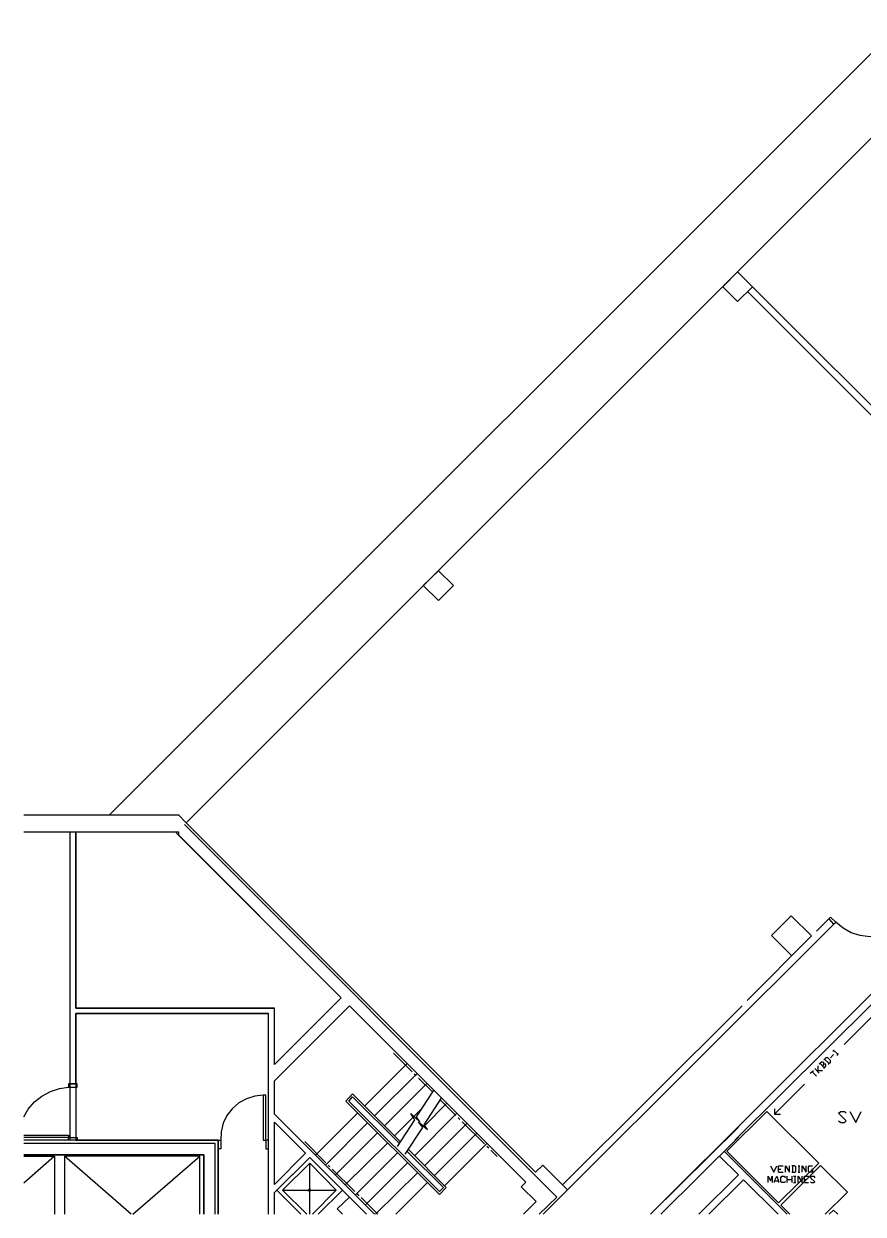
# Model space of a CAD drawing. Header units: feet. Extents: x -129 to 1418, y -45 to 813.
# Drawn here: x -129 to 469, y -45 to 803 of the extents above; entities that cross this region are included whole.
import ezdxf

# ---------------------------------------------------------------- set-up
doc = ezdxf.new("R2010")
doc.units = ezdxf.units.FT
doc.layers.add('4TH_FLOOR_SQUARE_FOOTAGE', color=7, linetype='CONTINUOUS')

msp = doc.modelspace()

# ---------------------------------------------------------------- linework, layer by layer
at = {"layer": '4TH_FLOOR_SQUARE_FOOTAGE', "color": 7}
for points in [[(495.86, 803.25), (-68.25, 239.46)], [(-13.6, 233.68), (491.36, 738.32), (485.57, 744.11)], [(386.57, 612.32), (625.07, 374.14)], [(390.11, 615.86), (628.61, 377.68)], [(-129.32, 239.46), (-19.07, 239.46), (-13.6, 233.68)], [(-14.89, 232.39), (250.61, -33.11)], [(-13.6, 233.68), (235.5, -15.43)], [(-129.32, 227.25), (-96.53, 227.25), (-96.53, 7.39), (-129.32, 7.39)], [(-129.32, 227.25), (-19.07, 227.25)], [(-96.53, 227.25), (-96.53, 47.57)], [(-92.35, 227.25), (-92.35, 101.57)], [(-20.68, 226.61), (96.97, 108.96)], [(449.57, 162.96), (258.32, -27.97)], [(418.07, 138.86), (403.61, 153.32), (417.75, 167.46), (432.22, 153)], [(435.75, 156.53), (445.72, 166.5)], [(444.43, 165.21), (447.97, 161.36), (449.57, 162.96), (445.72, 166.5)], [(498.11, 161.68), (492.65, 157.5), (486.54, 154.61), (480.11, 153), (473.68, 152.36), (466.93, 153.32), (460.5, 155.25), (454.72, 158.46), (449.57, 162.96)], [(386.25, 107.03), (432.22, 153)], [(475.61, 112.5), (317.47, -45.32)], [(96.97, 108.96), (49.4, 61.39)], [(120.75, -45.32), (49.4, 26.03), (49.4, 49.82), (102.75, 103.18), (228.43, -22.5), (225.22, -25.72), (235.82, -36.32), (226.82, -45.32)], [(102.75, 103.18), (49.4, 49.82)], [(102.75, 103.18), (228.43, -22.5)], [(382.72, 103.18), (254.79, -24.43)], [(254.79, -24.43), (382.72, 103.18)], [(475.93, 105.11), (377.57, 7.39)], [(-92.35, 101.57), (49.4, 101.57)], [(45.22, -45.32), (45.22, 97.71), (-92.35, 97.71), (-92.35, 7.39)], [(-92.35, 97.71), (45.22, 97.71)], [(-92.35, 47.57), (-92.35, 97.71)], [(45.22, -45.32), (45.22, 97.71)], [(49.4, 61.39), (49.4, 101.57)], [(476.57, 96.75), (455.36, 75.53)], [(458.57, 88.07), (458.9, 88.07)], [(134.25, 69.43), (147.43, 56.25)], [(445.72, 66.21), (447.97, 68.46)], [(447.97, 70.71), (447.97, 71.68), (451.18, 68.46)], [(450.54, 67.82), (451.5, 69.11)], [(143.9, 62.03), (113.68, 31.82)], [(436.72, 60.43), (436.72, 57.21), (436.07, 56.89)], [(440.9, 61.71), (440.9, 62.68), (440.57, 63), (439.29, 63), (437.68, 61.71)], [(438.32, 62.03), (441.54, 58.82)], [(440.9, 58.5), (442.5, 60.11), (442.5, 61.07), (442.18, 61.71), (440.9, 61.71), (439.93, 60.43)], [(444.11, 61.71), (445.72, 63), (445.72, 64.28), (443.79, 66.21), (442.5, 66.21), (440.9, 64.61)], [(441.54, 65.25), (444.75, 62.03)], [(120.75, 24.75), (150.97, 54.96)], [(149.04, 54.64), (150.32, 53.36)], [(151.93, 51.75), (162.22, 41.78)], [(431.25, 55.28), (433.5, 57.21)], [(432.54, 56.25), (435.75, 53.03)], [(437.68, 55.28), (434.47, 58.5)], [(436.72, 57.21), (439.93, 57.21)], [(-129.32, 24.11), (-126.1, 29.57), (-121.6, 34.71), (-116.46, 38.89), (-110.35, 42.11), (-103.93, 44.36), (-97.5, 45.32)], [(-96.53, 47.57), (-92.35, 47.57)], [(49.4, 26.03), (49.4, 49.82)], [(127.82, 17.68), (158.04, 47.89)], [(137.15, 2.89), (149.36, 21.86), (146.47, 26.36), (152.9, 20.57), (150.65, 24.11), (163.18, 43.39)], [(405.86, 26.03), (427.07, 47.25)], [(41.36, 39.53), (35.25, 38.89), (29.47, 36.96), (24, 34.07), (19.18, 29.89), (15.32, 25.07), (12.75, 19.61), (11.47, 13.5), (11.15, 7.39)], [(100.18, 35.36), (105, 40.5)], [(167.04, -31.18), (100.18, 35.36)], [(102.43, 35.36), (105, 38.25)], [(167.04, -29.25), (102.43, 35.36)], [(105, 40.5), (139.07, 6.43)], [(105, 38.25), (138.43, 5.14)], [(142.61, -2.57), (155.15, 16.39), (151.93, 20.57), (158.36, 15.11), (156.11, 18.32), (168.65, 37.93)], [(167.68, 36), (178.61, 25.07)], [(49.4, 26.03), (120.75, -45.32)], [(108.86, 27), (78.65, -3.22)], [(134.9, 10.61), (154.18, 29.89)], [(149.36, -3.54), (179.25, 26.68)], [(156.43, 18), (172.18, 33.75)], [(400.4, 27.96), (437.36, -9), (408.75, -37.29)], [(405.86, 29.89), (405.86, 26.03), (410.04, 26.03)], [(451.5, 21.21), (453.11, 19.93), (455.68, 19.93), (456.97, 21.21), (451.5, 26.68), (453.11, 27.96), (455.68, 27.96), (456.97, 26.68)], [(459.54, 27.96), (463.72, 19.93), (467.57, 27.96)], [(49.4, -24.11), (49.4, 20.25)], [(49.4, 20.25), (71.57, -1.93)], [(85.72, -10.29), (115.93, 19.93)], [(156.43, -10.61), (186.65, 19.61)], [(180.22, 23.46), (181.5, 22.18)], [(183.11, 20.57), (199.18, 4.82)], [(-129.32, 10.93), (-97.5, 10.93), (-97.5, 9.32)], [(-97.5, 9.32), (-129.32, 9.32)], [(92.79, -17.36), (123, 12.86)], [(163.5, -17.68), (193.72, 12.53)], [(380.15, 16.71), (317.47, -45.32)], [(380.15, 9.64), (324.86, -45.32)], [(9.22, -45.32), (9.22, 7.39), (-129.32, 7.39)], [(6.97, 5.14), (-129.32, 5.14)], [(-92.35, 7.39), (9.22, 7.39), (9.22, -45.32)], [(6.97, -45.32), (6.97, 5.14)], [(70.93, 6.43), (86.04, -8.68)], [(99.86, -24.43), (130.07, 5.46)], [(145.18, 0.64), (171.86, -26.36)], [(200.79, 5.14), (170.57, -25.07)], [(200.79, 3.21), (202.07, 1.93)], [(203.68, 0.32), (208.18, -4.18)], [(-1.07, -45.32), (-1.07, -2.89), (-129.32, -2.89)], [(-129.32, -2.89), (-1.07, -2.89), (-1.07, -45.32)], [(-129.32, -3.86), (-107.46, -3.86), (-107.46, -45.32)], [(-107.46, -3.86), (-129.32, -23.14)], [(-3.96, -45.32), (-3.96, -3.86), (-100.39, -3.86), (-100.39, -45.32)], [(-52.82, -45.32), (-100.39, -3.86)], [(-51.53, -45.32), (-3.96, -3.86)], [(71.57, -1.93), (49.4, -24.11)], [(49.4, -45.32), (49.4, -29.89), (74.47, -4.82), (114.97, -45.32)], [(74.47, -4.82), (49.4, -29.89)], [(51, -28.29), (74.47, -4.82), (97.93, -28.29), (80.57, -45.32)], [(74.47, -4.82), (114.97, -45.32)], [(106.93, -31.82), (137.15, -1.61)], [(144.22, -0.97), (169.93, -26.36)], [(366.65, -3.86), (380.15, -17.36)], [(369.86, -0.32), (414.86, -45.32)], [(55.18, -28.29), (74.47, -9), (93.43, -28.29), (76.4, -45.32)], [(74.47, -45.32), (74.47, -9)], [(87.65, -10.29), (88.93, -11.57)], [(90.54, -13.18), (106.61, -29.25)], [(114, -38.89), (144.22, -8.68)], [(121.4, -45.32), (151.29, -15.75)], [(258.32, -27.97), (240.65, -10.29), (235.5, -15.43)], [(402.97, -10.93), (405.22, -15.43), (407.47, -10.93)], [(408.75, -15.43), (408.75, -10.93), (411.97, -10.93)], [(408.75, -13.18), (410.36, -13.18)], [(408.75, -15.43), (411.97, -15.43)], [(416.79, -45.32), (410.36, -38.89), (438.65, -10.61)], [(413.57, -15.43), (413.57, -10.93), (416.47, -15.43), (416.47, -10.93)], [(418.07, -15.43), (420.32, -15.43), (420.97, -14.79), (420.97, -11.57), (420.32, -10.93), (418.07, -10.93)], [(418.72, -10.93), (418.72, -15.43)], [(422.57, -10.93), (423.86, -10.93)], [(422.57, -15.43), (423.86, -15.43)], [(423.22, -10.93), (423.22, -15.43)], [(425.47, -15.43), (425.47, -10.93), (428.36, -15.43), (428.36, -10.93)], [(432.22, -13.18), (432.86, -13.18), (432.86, -15.43), (430.61, -15.43), (429.97, -14.79), (429.97, -11.57), (430.61, -10.93), (432.86, -10.93)], [(438.65, -10.61), (457.93, -29.57), (441.86, -45.32)], [(135.86, -45.32), (158.36, -22.82)], [(228.43, -22.5), (225.22, -25.72), (235.82, -36.32)], [(380.15, -17.36), (351.86, -45.32)], [(358.93, -45.32), (383.68, -20.89), (408.43, -45.32)], [(383.68, -20.89), (358.93, -45.32)], [(383.68, -20.89), (408.43, -45.32)], [(401.36, -22.82), (401.36, -18.32), (402.97, -21.54), (404.25, -18.32), (404.25, -22.82)], [(405.86, -22.82), (405.86, -21.54), (407.47, -18.32), (408.75, -21.54), (408.75, -22.82)], [(405.86, -21.54), (408.75, -21.54)], [(413.57, -22.18), (412.61, -22.82), (411, -22.82), (410.36, -22.18), (410.36, -19.29), (411, -18.32), (412.61, -18.32), (413.57, -19.29)], [(414.86, -22.82), (414.86, -18.32)], [(414.86, -20.57), (418.07, -20.57)], [(418.07, -18.32), (418.07, -22.82)], [(419.36, -18.32), (420.97, -18.32)], [(419.36, -22.82), (420.97, -22.82)], [(420.32, -18.32), (420.32, -22.82)], [(422.57, -22.82), (422.57, -18.32), (425.47, -22.82), (425.47, -18.32)], [(427.07, -22.82), (427.07, -18.32), (429.97, -18.32)], [(427.07, -20.57), (428.36, -20.57)], [(427.07, -22.82), (429.97, -22.82)], [(431.57, -22.18), (432.22, -22.82), (433.82, -22.82), (434.47, -22.18), (431.57, -19.29), (432.22, -18.32), (433.82, -18.32), (434.47, -19.29)], [(49.4, -45.32), (49.4, -29.89)], [(68.04, -45.32), (51, -28.29)], [(72.54, -45.32), (55.18, -28.29), (93.43, -28.29)], [(73.82, -28.61), (74.79, -27.64)], [(74.79, -28.61), (73.82, -27.64)], [(97.93, -45.32), (94.07, -41.47), (102.75, -33.11)], [(108.22, -30.86), (109.5, -32.14)], [(111.11, -33.43), (123, -45.32)], [(167.04, -31.18), (171.86, -26.36)], [(167.04, -29.25), (169.93, -26.36)], [(250.61, -33.11), (238.07, -45.32)], [(258.32, -27.97), (240.97, -45.32)], [(235.82, -36.32), (226.82, -45.32)], [(444.75, -45.32), (447.97, -42.43), (450.86, -45.32)]]:
    msp.add_lwpolyline(points, dxfattribs=at)
for points in [[(368.9, 615.86), (379.5, 605.25), (390.11, 615.86), (379.5, 626.46), (368.9, 615.86), (368.9, 615.86)], [(155.47, 402.75), (166.4, 392.14), (177, 402.75), (166.4, 413.36), (155.47, 402.75), (155.47, 402.75)], [(-92.35, 101.57), (-92.35, 227.25), (-19.07, 227.25), (-19.07, 225), (96.97, 108.96), (49.4, 61.39), (49.4, 101.57), (-92.35, 101.57), (-92.35, 101.57)], [(-91.39, 47.57), (-97.5, 47.57), (-97.5, 45.32), (-91.39, 45.32), (-91.39, 47.57), (-91.39, 47.57)], [(43.29, 7.39), (43.29, 39.53), (41.36, 39.53), (41.36, 7.39), (43.29, 7.39), (43.29, 7.39)], [(408.75, -37.29), (437.36, -9), (400.4, 27.96), (371.79, -0.32), (408.75, -37.29), (408.75, -37.29)], [(-91.39, 7.39), (-97.5, 7.39), (-97.5, 9.32), (-91.39, 9.32), (-91.39, 7.39), (-91.39, 7.39)], [(9.22, 1.28), (9.22, 7.39), (11.15, 7.39), (11.15, 1.28), (9.22, 1.28), (9.22, 1.28)], [(45.22, 1.28), (45.22, 7.39), (43.29, 7.39), (43.29, 1.28), (45.22, 1.28), (45.22, 1.28)], [(75.11, -28.29), (75.11, -27.97), (74.79, -27.64), (74.47, -27.64), (74.47, -27.32), (74.15, -27.64), (73.82, -27.64), (73.82, -27.97), (73.5, -27.97), (73.5, -28.29), (73.82, -28.61), (73.82, -28.93), (74.15, -28.93), (74.47, -28.93), (74.79, -28.93), (74.79, -28.61), (75.11, -28.61), (75.11, -28.29), (75.11, -28.29)]]:
    msp.add_lwpolyline(points, close=True, dxfattribs=at)

doc.saveas('drawing.dxf')
